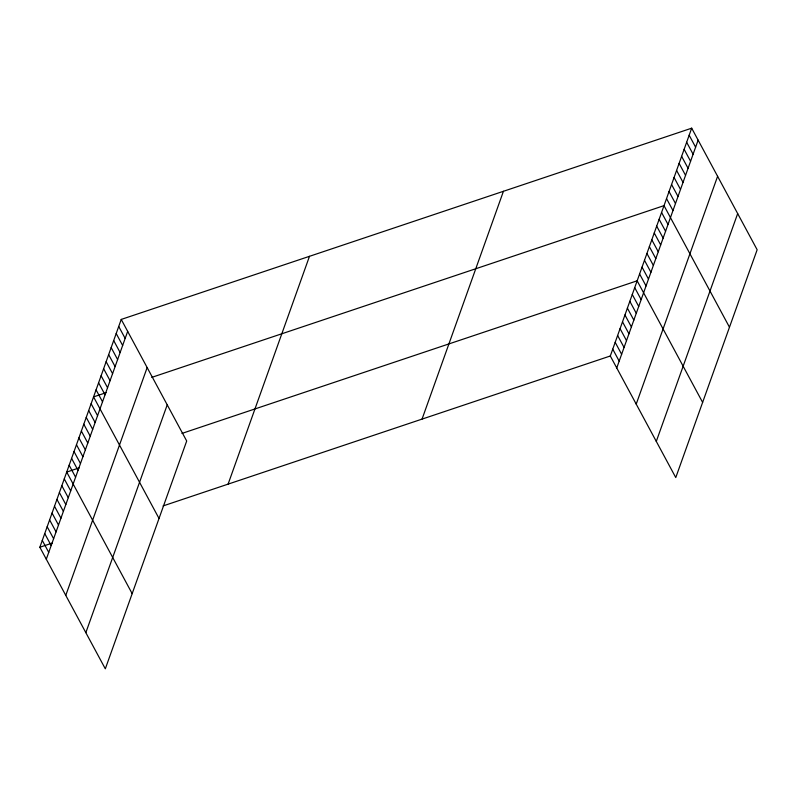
<?xml version="1.0" encoding="UTF-8"?>
<svg xmlns="http://www.w3.org/2000/svg" width="797" height="797" viewBox="0 0 797 797"><rect width="100%" height="100%" fill="white"/><g stroke="black" fill="none" stroke-linecap="round" stroke-linejoin="round"><path stroke-width="1.2" d="M121.234 319.428L186.697 441.01L105.314 668.822L39.85 547.24L121.234 319.428L691.686 128.178L757.15 249.76L675.766 477.572L610.303 355.99L691.686 128.178M46.296 559.215L127.679 331.393M65.772 595.389L147.156 367.566M85.837 632.649L167.221 404.836M228.101 484.128L309.485 256.315M422.051 419.102L503.435 191.29M616.739 367.965L698.132 140.142M636.215 404.129L717.609 176.316M656.29 441.399L737.673 213.586M106.111 392.682L93.568 396.886L159.031 518.468M151.749 377.38L664.011 205.636L729.474 327.218M79.262 467.859L66.709 472.063L132.172 593.645M181.935 433.429L637.152 280.813L702.625 402.395M39.85 547.24L52.403 543.036M163.066 505.936L610.303 355.99M689.166 135.221L695.612 147.186M686.655 142.255L693.101 154.229M684.135 149.298L690.581 161.273M681.624 156.342L688.07 168.306M679.104 163.385L685.55 175.35M676.593 170.428L683.039 182.393M674.073 177.462L680.518 189.437M671.562 184.505L678.008 196.48M669.042 191.549L675.487 203.514M666.531 198.592L672.977 210.557M661.57 212.47L668.016 224.435M659.129 219.305L665.575 231.269M656.688 226.139L663.134 238.104M654.247 232.973L660.693 244.938M651.807 239.807L658.252 251.772M649.366 246.642L655.811 258.607M646.925 253.476L653.371 265.441M644.484 260.31L650.93 272.275M642.043 267.144L648.479 279.109M639.602 273.979L646.038 285.944M634.711 287.647L641.157 299.612M632.27 294.482L638.716 306.447M629.829 301.316L636.275 313.281M627.388 308.15L633.834 320.115M624.948 314.984L631.393 326.949M622.507 321.819L628.953 333.794M620.066 328.653L626.512 340.628M617.625 335.487L624.071 347.462M615.184 342.321L621.63 354.296M612.744 349.156L619.189 361.131M118.723 326.471L125.169 338.436M116.203 333.515L122.648 345.48M113.692 340.548L120.138 352.523M111.172 347.592L117.617 359.567M108.661 354.635L115.107 366.6M106.14 361.679L112.586 373.644M103.63 368.722L110.076 380.687M101.109 375.756L107.555 387.731M98.599 382.799L105.045 394.774M96.078 389.843L102.524 401.808M91.127 403.72L97.573 415.685M88.686 410.555L95.122 422.52M86.245 417.389L92.681 429.354M83.795 424.223L90.24 436.188M81.354 431.057L87.8 443.022M78.913 437.892L85.359 449.857M76.472 444.726L82.918 456.691M74.031 451.56L80.477 463.525M71.591 458.395L78.036 470.36M69.15 465.229L75.595 477.204M64.268 478.897L70.714 490.872M61.827 485.732L68.273 497.707M59.386 492.566L65.832 504.541M56.946 499.4L63.381 511.375M54.495 506.234L60.941 518.209M52.054 513.069L58.5 525.044M49.613 519.903L56.059 531.878M47.172 526.737L53.618 538.712M44.732 533.572L51.177 545.547M42.291 540.406L48.737 552.381"/></g></svg>
